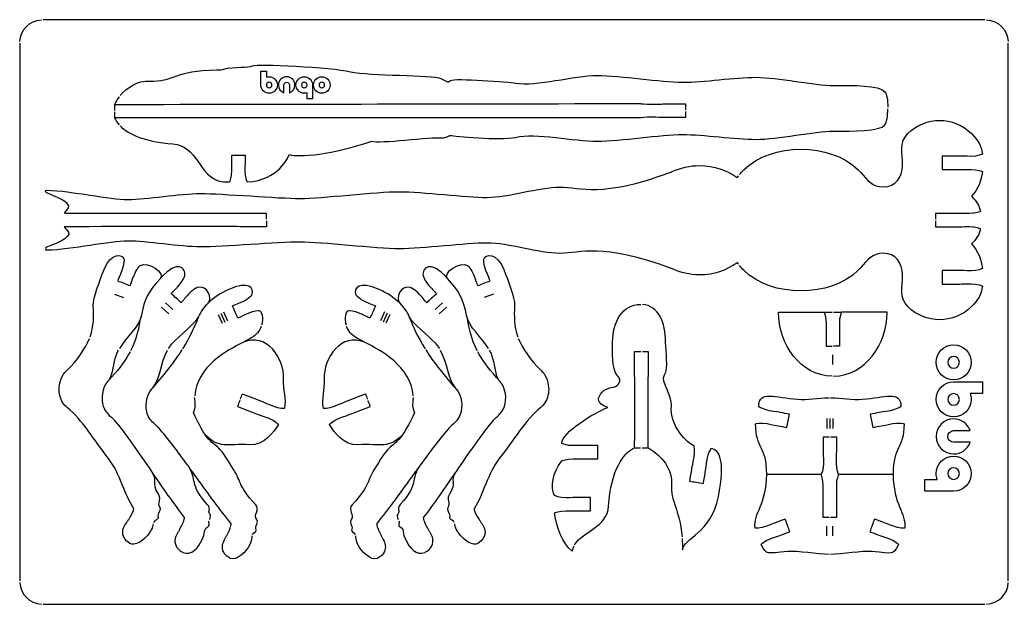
# Model space of a CAD drawing. Extents: x 223 to 443, y 88 to 358.
# Drawn here: x 223.3 to 443.3, y 228 to 358 of the extents above; entities that cross this region are included whole.
import ezdxf

# ---------------------------------------------------------------- set-up
doc = ezdxf.new("R2010")
doc.units = 0
doc.header["$MEASUREMENT"] = 0
doc.layers.add('DEFAULT', color=7, linetype='CONTINUOUS')

msp = doc.modelspace()

# ---------------------------------------------------------------- linework, layer by layer
at = {"layer": 'DEFAULT', "color": 1}
for points in [[(438.15, 358.03), (228.5, 358.03)], [(223.33, 352.85), (223.33, 233.2)], [(443.33, 233.2), (443.33, 352.85)], [(244.41, 339.2), (244.41, 337.87)], [(244.41, 337.52), (244.41, 336.2)], [(402.33, 292.96), (404.11, 292.96)], [(404.46, 292.96), (406.24, 292.96)], [(360.15, 262.84), (361.48, 262.84)], [(361.83, 262.84), (363.16, 262.78)], [(228.5, 228.03), (438.15, 228.03)]]:
    msp.add_lwpolyline(points, dxfattribs=at)
at = {"layer": 'DEFAULT', "color": 7}
for points in [[(244.39, 297.02), (246.43, 296.22)], [(328.74, 297.02), (326.71, 296.22)], [(255.75, 295.08), (257.37, 293.62)], [(317.39, 295.09), (315.77, 293.62)], [(254.86, 294.1), (256.48, 292.64)], [(268.05, 292.77), (268.95, 290.78)], [(268.65, 293.04), (269.55, 291.05)], [(304.48, 293.04), (303.58, 291.05)], [(305.09, 292.77), (304.19, 290.78)], [(318.28, 294.1), (316.66, 292.64)], [(267.45, 292.5), (268.35, 290.51)], [(305.69, 292.5), (304.79, 290.51)], [(404.28, 281.35), (404.28, 283.53)], [(402.96, 269.32), (402.96, 267.14)], [(403.62, 269.32), (403.62, 267.14)], [(404.29, 269.32), (404.29, 267.14)], [(402.96, 243.21), (402.96, 245.4)], [(404.29, 243.21), (404.29, 245.4)]]:
    msp.add_lwpolyline(points, dxfattribs=at)
at = {"layer": 'DEFAULT', "color": 1}
for points in [[(223.33, 353.2), (223.42, 355.83), (225.53, 357.93), (228.15, 358.02)], [(438.5, 358.02), (441.13, 357.93), (443.23, 355.83), (443.33, 353.2)], [(248.06, 284.49), (249.51, 287.26), (249.87, 289.54), (250.32, 292.02)], [(259.62, 284.87), (261.22, 287.45), (262.19, 289.62), (263.13, 291.88)], [(310.01, 291.88), (310.95, 289.62), (311.91, 287.45), (313.52, 284.87)], [(322.82, 292.02), (323.27, 289.54), (323.63, 287.26), (325.08, 284.49)], [(223.33, 232.85), (223.42, 230.23), (225.53, 228.12), (228.15, 228.03)], [(438.5, 228.03), (441.13, 228.12), (443.24, 230.23), (443.33, 232.85)]]:
    msp.add_open_spline(points, degree=3, dxfattribs=at)
for points, knots in [([(245.68, 341.18), (247.14, 342.91), (249.5, 344.56), (252.31, 344.41), (257.31, 344.15), (257.93, 346.78), (267.1, 346.91), (267.58, 346.85), (268.03, 346.87), (268.47, 346.99), (271.47, 347.78), (274.12, 347.26), (275.09, 347.78), (276.06, 348.31), (292.71, 347.46), (296.91, 346.48), (301.1, 345.49), (315.21, 345.84), (317.07, 344.96), (318.92, 344.08), (318.44, 343.98), (319.18, 344.52), (320.04, 345.14), (332.42, 344.14), (333.64, 343.94), (338.28, 343.15), (346.7, 345.64), (351.87, 345.64), (357.04, 345.64), (366.1, 344.14), (370.8, 344.14), (375.51, 344.14), (382.5, 345.23), (387.2, 345.23), (391.9, 345.23), (400.25, 343.42), (404.49, 343.42), (408.73, 343.42), (414.61, 343.54), (415.89, 342.03), (416.3, 341.54), (416.52, 340.08), (416.53, 338.58)], [0, 0, 0, 0, 1, 1, 1, 2, 2, 2, 3, 3, 3, 4, 4, 4, 5, 5, 5, 6, 6, 6, 7, 7, 7, 8, 8, 8, 9, 9, 9, 10, 10, 10, 11, 11, 11, 12, 12, 12, 13, 13, 13, 14, 14, 14, 14]), ([(245.46, 340.91), (245.05, 340.39), (244.64, 339.67), (244.41, 339.2), (283.43, 339.26), (322.45, 339.33), (361.46, 339.4), (361.46, 339.34), (362.58, 339.25), (363.96, 339.25), (365.35, 339.25), (366.12, 339.3), (366.47, 339.3), (368.13, 339.3), (369.8, 339.3), (371.47, 339.3), (371.47, 338.86), (371.47, 338.42), (371.47, 337.98)], [0, 0, 0, 0, 1, 1, 1, 332.799491, 332.799491, 332.799491, 333.799491, 333.799491, 333.799491, 334.799491, 334.799491, 334.799491, 348.969491, 348.969491, 348.969491, 352.710491, 352.710491, 352.710491, 352.710491]), ([(371.47, 337.62), (371.47, 337.18), (371.47, 336.74), (371.47, 336.3), (369.8, 336.3), (368.13, 336.3), (366.47, 336.3), (366.12, 336.3), (365.35, 336.35), (363.96, 336.35), (362.58, 336.35), (361.46, 336.25), (361.46, 336.2), (322.45, 336.2), (283.43, 336.2), (244.41, 336.2), (244.63, 335.69), (244.97, 335.17), (245.45, 334.66)], [0, 0, 0, 0, 3.76, 3.76, 3.76, 17.93, 17.93, 17.93, 18.93, 18.93, 18.93, 19.93, 19.93, 19.93, 351.729, 351.729, 351.729, 352.729, 352.729, 352.729, 352.729]), ([(245.69, 334.41), (247.58, 332.54), (251.29, 330.85), (257.43, 330.41), (262.86, 330.03), (263.28, 323.24), (267.77, 322.15), (268.12, 321.98), (268.96, 321.93), (270.03, 321.97), (270.09, 321.97), (270.54, 323.09), (270.54, 324.47), (270.54, 325.85), (270.49, 326.63), (270.49, 326.97), (270.49, 327.29), (270.49, 327.62), (270.49, 327.94), (271.49, 327.94), (272.49, 327.94), (273.48, 327.94), (273.48, 327.62), (273.48, 327.29), (273.48, 326.97), (273.48, 326.63), (273.44, 325.85), (273.44, 324.47), (273.44, 323.09), (273.89, 321.97), (273.94, 321.97), (281.12, 322.32), (282.94, 327.53), (283.38, 328.06), (285.23, 327.35), (293.18, 328.06), (301.69, 331.06), (303.22, 330.35), (314.69, 332.11), (317.6, 331.76), (319.1, 332.03), (318.92, 332.44), (319.29, 332.29), (319.67, 332.14), (330.43, 331.14), (333.64, 331.88), (338.23, 332.93), (346.7, 331.02), (351.87, 331.02), (357.04, 331.02), (366.1, 332.51), (370.8, 332.51), (375.51, 332.51), (382.5, 331.43), (387.2, 331.43), (391.9, 331.43), (400.25, 333.24), (404.49, 333.24), (408.73, 333.24), (414.78, 333.25), (415.89, 334.63), (416.3, 335.14), (416.52, 336.68), (416.53, 338.23)], [0, 0, 0, 0, 1, 1, 1, 2, 2, 2, 3, 3, 3, 4, 4, 4, 5, 5, 5, 7.75, 7.75, 7.75, 16.25, 16.25, 16.25, 19, 19, 19, 20, 20, 20, 21, 21, 21, 22, 22, 22, 23, 23, 23, 24, 24, 24, 25, 25, 25, 26, 26, 26, 27, 27, 27, 28, 28, 28, 29, 29, 29, 30, 30, 30, 31, 31, 31, 32, 32, 32, 32]), ([(383.51, 323.58), (383.81, 323.94), (384.13, 324.29), (384.46, 324.63), (390.62, 330.79), (403.78, 330.79), (409.94, 324.63), (410.14, 324.43), (410.33, 324.23), (410.5, 324.04), (412.03, 322.39), (413.07, 320.85), (415.54, 320.85), (418.24, 320.85), (419.76, 322.99), (419.83, 325.66), (419.78, 328.28), (418.99, 330.72), (421, 332.72), (424.9, 336.63), (431.23, 336.63), (435.13, 332.72), (436.69, 331.16), (437.28, 330.17), (437.59, 328.15), (437.59, 328.1), (436.47, 327.65), (435.09, 327.65), (433.71, 327.65), (432.93, 327.7), (432.59, 327.7), (431.25, 327.7), (429.92, 327.7), (428.59, 327.7), (428.59, 326.7), (428.59, 325.7), (428.59, 324.7), (429.92, 324.7), (431.25, 324.7), (432.59, 324.7), (432.93, 324.7), (433.71, 324.75), (435.09, 324.75), (436.47, 324.75), (437.59, 324.31), (437.59, 324.25), (437.28, 322.23), (436.69, 320.34), (435.13, 318.78), (436.2, 317.71), (436.88, 316.8), (437.17, 315.43), (437.17, 315.38), (436.05, 314.92), (434.67, 314.92), (433.29, 314.92), (432.51, 314.97), (432.17, 314.97), (430.5, 314.97), (428.84, 314.97), (427.17, 314.97), (427.17, 314.53), (427.17, 314.09), (427.17, 313.65)], [0, 0, 0, 0, 1, 1, 1, 2, 2, 2, 3, 3, 3, 4, 4, 4, 5, 5, 5, 6, 6, 6, 7, 7, 7, 8, 8, 8, 9, 9, 9, 10, 10, 10, 21.33, 21.33, 21.33, 29.83, 29.83, 29.83, 41.16, 41.16, 41.16, 42.16, 42.16, 42.16, 43.16, 43.16, 43.16, 44.16, 44.16, 44.16, 45.16, 45.16, 45.16, 46.16, 46.16, 46.16, 47.16, 47.16, 47.16, 61.33, 61.33, 61.33, 65.08, 65.08, 65.08, 65.08]), ([(278.25, 313.65), (278.25, 314.09), (278.25, 314.53), (278.25, 314.97), (276.58, 314.97), (274.91, 314.97), (273.25, 314.97), (272.91, 314.97), (272.13, 314.92), (270.75, 314.92), (269.36, 314.92), (233.18, 314.92), (233.18, 314.98), (233.38, 315.22), (234.14, 316.03), (234.2, 316.18), (234.76, 317.48), (230.94, 318.85), (229.32, 319.52), (228.89, 319.69), (229.08, 320.15), (229.32, 320.14), (235.03, 319.94), (243.29, 318.06), (247.37, 318.06), (251.6, 318.06), (258.89, 319.38), (263.6, 319.38), (268.3, 319.38), (281, 318.29), (285.7, 318.29), (290.41, 318.29), (302.64, 319.79), (307.81, 319.79), (312.99, 319.79), (322.63, 318.51), (327.33, 318.51), (332.04, 318.51), (338.85, 320.82), (343.56, 320.82), (348.26, 320.82), (352.49, 318.3), (368.47, 324.24), (368.48, 324.24), (368.5, 324.25), (368.51, 324.26), (370.35, 325.11), (372.43, 325.6), (374.64, 325.6), (377.8, 325.6), (380.71, 324.6), (383.01, 322.95), (383.1, 323.07), (383.19, 323.19), (383.29, 323.31)], [0, 0, 0, 0, 3.75, 3.75, 3.75, 17.92, 17.92, 17.92, 18.92, 18.92, 18.92, 19.92, 19.92, 19.92, 20.92, 20.92, 20.92, 21.92, 21.92, 21.92, 22.92, 22.92, 22.92, 23.92, 23.92, 23.92, 24.92, 24.92, 24.92, 25.92, 25.92, 25.92, 26.92, 26.92, 26.92, 27.92, 27.92, 27.92, 28.92, 28.92, 28.92, 29.92, 29.92, 29.92, 30.92, 30.92, 30.92, 31.92, 31.92, 31.92, 32.92, 32.92, 32.92, 33.92, 33.92, 33.92, 33.92]), ([(278.25, 313.3), (278.25, 312.86), (278.25, 312.42), (278.25, 311.98), (276.58, 311.98), (274.91, 311.98), (273.25, 311.98), (272.91, 311.98), (272.13, 312.02), (270.75, 312.02), (269.36, 312.02), (233.18, 312.03), (233.18, 311.98), (233.59, 311.48), (234.07, 311.08), (234.2, 310.78), (234.76, 309.48), (230.94, 308.11), (229.32, 307.44), (228.89, 307.27), (229.08, 306.81), (229.32, 306.82), (235.03, 307.01), (243.29, 308.89), (247.37, 308.89), (251.6, 308.89), (258.89, 307.58), (263.6, 307.58), (268.3, 307.58), (281, 308.66), (285.7, 308.66), (290.41, 308.66), (302.64, 307.17), (307.81, 307.17), (312.99, 307.17), (322.63, 308.45), (327.33, 308.45), (332.04, 308.45), (338.85, 306.14), (343.56, 306.14), (348.26, 306.14), (352.49, 308.66), (368.47, 302.71), (368.48, 302.71), (368.5, 302.7), (368.51, 302.7), (370.35, 301.84), (372.43, 301.36), (374.64, 301.36), (377.8, 301.36), (380.71, 302.35), (383.01, 304.01), (383.1, 303.89), (383.19, 303.77), (383.29, 303.65)], [0, 0, 0, 0, 3.75, 3.75, 3.75, 17.92, 17.92, 17.92, 18.92, 18.92, 18.92, 19.92, 19.92, 19.92, 20.92, 20.92, 20.92, 21.92, 21.92, 21.92, 22.92, 22.92, 22.92, 23.92, 23.92, 23.92, 24.92, 24.92, 24.92, 25.92, 25.92, 25.92, 26.92, 26.92, 26.92, 27.92, 27.92, 27.92, 28.92, 28.92, 28.92, 29.92, 29.92, 29.92, 30.92, 30.92, 30.92, 31.92, 31.92, 31.92, 32.92, 32.92, 32.92, 33.92, 33.92, 33.92, 33.92]), ([(427.17, 313.3), (427.17, 312.86), (427.17, 312.42), (427.17, 311.98), (428.84, 311.98), (430.5, 311.98), (432.17, 311.98), (432.51, 311.98), (433.29, 312.02), (434.67, 312.02), (436.05, 312.02), (437.17, 311.58), (437.17, 311.52), (436.88, 310.15), (436.2, 309.24), (435.13, 308.18), (436.69, 306.62), (437.28, 304.73), (437.59, 302.7), (437.59, 302.65), (436.47, 302.2), (435.09, 302.2), (433.71, 302.2), (432.93, 302.25), (432.59, 302.25), (431.25, 302.25), (429.92, 302.25), (428.59, 302.25), (428.59, 301.25), (428.59, 300.25), (428.59, 299.25), (429.92, 299.25), (431.25, 299.25), (432.59, 299.25), (432.93, 299.25), (433.71, 299.3), (435.09, 299.3), (436.47, 299.3), (437.59, 298.86), (437.59, 298.8), (437.28, 296.78), (436.69, 295.79), (435.13, 294.23), (431.23, 290.33), (424.9, 290.33), (421, 294.23), (418.99, 296.23), (419.78, 298.68), (419.83, 301.3), (419.76, 303.97), (418.24, 306.1), (415.54, 306.1), (413.07, 306.1), (412.03, 304.57), (410.5, 302.92), (410.33, 302.72), (410.14, 302.52), (409.94, 302.33), (403.78, 296.17), (390.62, 296.17), (384.46, 302.33), (384.13, 302.66), (383.81, 303.01), (383.51, 303.37)], [0, 0, 0, 0, 3.75, 3.75, 3.75, 17.92, 17.92, 17.92, 18.92, 18.92, 18.92, 19.92, 19.92, 19.92, 20.92, 20.92, 20.92, 21.92, 21.92, 21.92, 22.92, 22.92, 22.92, 23.92, 23.92, 23.92, 35.25, 35.25, 35.25, 43.76, 43.76, 43.76, 55.09, 55.09, 55.09, 56.09, 56.09, 56.09, 57.09, 57.09, 57.09, 58.09, 58.09, 58.09, 59.09, 59.09, 59.09, 60.09, 60.09, 60.09, 61.09, 61.09, 61.09, 62.09, 62.09, 62.09, 63.09, 63.09, 63.09, 64.09, 64.09, 64.09, 65.09, 65.09, 65.09, 65.09]), ([(238.97, 287.5), (239.87, 289.9), (239.78, 292.11), (239.69, 294.45), (239.62, 296.18), (241.13, 300), (242.08, 302.45), (243.61, 306.38), (246.23, 305.97), (246.51, 304.8), (246.56, 304.78), (246.57, 303.58), (246.07, 302.29), (245.56, 301), (245.24, 300.3), (245.11, 299.98), (246.04, 299.62), (246.98, 299.25), (247.91, 298.89), (248.03, 299.21), (248.27, 299.95), (248.77, 301.24), (249.28, 302.52), (250.1, 303.41), (250.15, 303.38), (251.9, 304.43), (255.65, 301.72), (254.68, 300.54), (254.66, 300.52), (254.64, 300.5), (254.62, 300.48), (252.01, 297.59), (251.08, 296.19), (250.32, 292.02), (249.86, 289.65), (247.12, 287.6), (245.5, 284.88)], [0, 0, 0, 0, 1, 1, 1, 2, 2, 2, 3, 3, 3, 4, 4, 4, 5, 5, 5, 13.510758, 13.510758, 13.510758, 14.510758, 14.510758, 14.510758, 15.510758, 15.510758, 15.510758, 16.510758, 16.510758, 16.510758, 17.510758, 17.510758, 17.510758, 18.510758, 18.510758, 18.510758, 19.510758, 19.510758, 19.510758, 19.510758]), ([(327.64, 284.88), (326.02, 287.6), (323.28, 289.65), (322.82, 292.02), (322.06, 296.2), (321.13, 297.59), (318.51, 300.48), (318.49, 300.5), (318.48, 300.52), (318.46, 300.54), (317.49, 301.72), (321.23, 304.43), (322.99, 303.38), (323.04, 303.41), (323.86, 302.52), (324.37, 301.24), (324.87, 299.95), (325.1, 299.21), (325.23, 298.89), (326.16, 299.25), (327.09, 299.62), (328.03, 299.98), (327.9, 300.3), (327.57, 301), (327.07, 302.29), (326.57, 303.58), (326.58, 304.79), (326.63, 304.8), (326.91, 305.97), (329.52, 306.38), (331.06, 302.45), (332.01, 300), (333.52, 296.18), (333.45, 294.45), (333.36, 292.11), (333.27, 289.9), (334.17, 287.5)], [0, 0, 0, 0, 1, 1, 1, 2, 2, 2, 3, 3, 3, 4, 4, 4, 5, 5, 5, 6, 6, 6, 14.510758, 14.510758, 14.510758, 15.510758, 15.510758, 15.510758, 16.510758, 16.510758, 16.510758, 17.510758, 17.510758, 17.510758, 18.510758, 18.510758, 18.510758, 19.510758, 19.510758, 19.510758, 19.510758]), ([(256.42, 284.88), (256.68, 285.31), (257, 285.74), (257.38, 286.15), (258.8, 287.73), (262.53, 290.62), (263.13, 291.88), (263.61, 293.02), (264.33, 294.05), (265.24, 294.96), (266.29, 296.13), (265.04, 299.03), (262.94, 298.51), (262.9, 298.54), (261.82, 298.01), (260.89, 296.99), (259.96, 295.96), (259.48, 295.35), (259.25, 295.1), (258.51, 295.77), (257.77, 296.44), (257.03, 297.11), (257.26, 297.36), (257.81, 297.91), (258.74, 298.93), (259.66, 299.96), (260.08, 301.09), (260.05, 301.12), (260.26, 302.77), (258.6, 304.85), (254.68, 300.54), (254.66, 300.52), (254.64, 300.5), (254.62, 300.48)], [0, 0, 0, 0, 1, 1, 1, 2, 2, 2, 3, 3, 3, 4, 4, 4, 5, 5, 5, 6, 6, 6, 14.503299, 14.503299, 14.503299, 15.503299, 15.503299, 15.503299, 16.503299, 16.503299, 16.503299, 17.503299, 17.503299, 17.503299, 18.503299, 18.503299, 18.503299, 18.503299]), ([(318.51, 300.48), (318.49, 300.5), (318.48, 300.52), (318.46, 300.54), (314.54, 304.85), (312.88, 302.77), (313.09, 301.12), (313.05, 301.09), (313.47, 299.96), (314.4, 298.93), (315.32, 297.91), (315.88, 297.36), (316.11, 297.11), (315.37, 296.44), (314.63, 295.77), (313.89, 295.1), (313.66, 295.36), (313.17, 295.96), (312.25, 296.99), (311.32, 298.01), (310.24, 298.54), (310.2, 298.51), (308.1, 299.03), (306.85, 296.13), (307.9, 294.96), (308.81, 294.05), (309.53, 293.02), (310.01, 291.88), (310.61, 290.62), (314.34, 287.73), (315.76, 286.15), (316.14, 285.74), (316.45, 285.31), (316.72, 284.88)], [0, 0, 0, 0, 1, 1, 1, 2, 2, 2, 3, 3, 3, 4, 4, 4, 12.50397, 12.50397, 12.50397, 13.50397, 13.50397, 13.50397, 14.50397, 14.50397, 14.50397, 15.50397, 15.50397, 15.50397, 16.50397, 16.50397, 16.50397, 17.50397, 17.50397, 17.50397, 18.50397, 18.50397, 18.50397, 18.50397]), ([(277.2, 290.14), (277.68, 291.68), (277.3, 293.15), (276.62, 293.3), (276.59, 293.35), (275.39, 293.29), (274.13, 292.73), (272.87, 292.16), (272.18, 291.79), (271.87, 291.65), (271.46, 292.56), (271.05, 293.47), (270.64, 294.38), (270.95, 294.53), (271.68, 294.8), (272.94, 295.37), (274.2, 295.94), (275.03, 296.81), (275.01, 296.86), (275.58, 298.32), (274.28, 300.05), (269.86, 298.05), (268.04, 297.24), (266.47, 296.2), (265.24, 294.96)], [0, 0, 0, 0, 1, 1, 1, 2, 2, 2, 3, 3, 3, 11.507796, 11.507796, 11.507796, 12.507796, 12.507796, 12.507796, 13.507796, 13.507796, 13.507796, 14.507796, 14.507796, 14.507796, 15.507796, 15.507796, 15.507796, 15.507796]), ([(307.9, 294.96), (306.67, 296.2), (305.09, 297.24), (303.28, 298.05), (298.86, 300.05), (297.56, 298.32), (298.13, 296.86), (298.11, 296.81), (298.94, 295.94), (300.2, 295.37), (301.46, 294.8), (302.19, 294.53), (302.5, 294.39), (302.09, 293.47), (301.68, 292.56), (301.26, 291.65), (300.96, 291.79), (300.27, 292.16), (299.01, 292.73), (297.75, 293.3), (296.54, 293.35), (296.52, 293.3), (295.84, 293.15), (295.46, 291.68), (295.94, 290.14)], [0, 0, 0, 0, 1, 1, 1, 2, 2, 2, 3, 3, 3, 4, 4, 4, 12.507384, 12.507384, 12.507384, 13.507384, 13.507384, 13.507384, 14.507384, 14.507384, 14.507384, 15.507384, 15.507384, 15.507384, 15.507384]), ([(346.65, 240.93), (346.48, 240.6), (346.35, 240.25), (346.25, 239.86), (344.08, 241.6), (342.79, 244.95), (342.34, 248.32), (342.34, 248.37), (343.46, 248.82), (344.85, 248.82), (346.23, 248.82), (347.01, 248.77), (347.35, 248.77), (348.35, 248.77), (349.35, 248.77), (350.35, 248.77), (350.35, 249.77), (350.35, 250.77), (350.35, 251.77), (349.35, 251.77), (348.35, 251.77), (347.35, 251.77), (347.01, 251.77), (346.23, 251.72), (344.85, 251.72), (343.46, 251.72), (342.34, 252.17), (342.34, 252.22), (341.37, 254.08), (341.93, 257.34), (343.96, 259.89), (343.96, 259.95), (345.08, 260.4), (346.46, 260.4), (347.84, 260.39), (348.62, 260.35), (348.96, 260.35), (349.96, 260.35), (350.96, 260.35), (351.95, 260.35), (351.95, 261.35), (351.95, 262.35), (351.95, 263.35), (350.96, 263.35), (349.96, 263.35), (348.96, 263.35), (348.62, 263.35), (347.84, 263.3), (346.46, 263.3), (345.08, 263.3), (343.96, 263.74), (343.96, 263.8), (343.96, 266.22), (351.13, 270.61), (354.19, 271.79), (351.46, 272.76), (351.9, 273.99), (352.96, 275.23), (354.01, 276.46), (355.96, 276.02), (356.57, 276.99), (357.19, 277.96), (356.83, 278.32), (356.25, 279.02), (355.09, 280.41), (355.27, 284.17), (355.27, 286.27), (355.27, 290.94), (357.53, 294.73), (361.43, 294.73), (361.47, 294.73), (361.51, 294.73), (361.56, 294.73)], [0, 0, 0, 0, 1, 1, 1, 2, 2, 2, 3, 3, 3, 4, 4, 4, 12.5, 12.5, 12.5, 21, 21, 21, 29.5, 29.5, 29.5, 30.5, 30.5, 30.5, 31.5, 31.5, 31.5, 32.5, 32.5, 32.5, 33.5, 33.5, 33.5, 34.5, 34.5, 34.5, 42.99, 42.99, 42.99, 51.49, 51.49, 51.49, 59.98, 59.98, 59.98, 60.98, 60.98, 60.98, 61.98, 61.98, 61.98, 62.98, 62.98, 62.98, 63.98, 63.98, 63.98, 64.98, 64.98, 64.98, 65.98, 65.98, 65.98, 66.98, 66.98, 66.98, 67.98, 67.98, 67.98, 68.98, 68.98, 68.98, 68.98]), ([(370.75, 242.64), (370.81, 241.89), (370.85, 241.07), (370.86, 240.16), (371.17, 242.91), (377.11, 243.59), (378.81, 252.02), (380.4, 259.88), (379.12, 262.38), (377.17, 262.65), (377.11, 262.65), (376.49, 261.63), (376.26, 260.27), (376.04, 258.91), (375.96, 258.14), (375.9, 257.8), (375.73, 256.81), (375.57, 255.83), (375.4, 254.84), (374.41, 255.01), (373.43, 255.17), (372.44, 255.34), (372.61, 256.32), (372.78, 257.31), (372.94, 258.3), (373, 258.63), (373.17, 259.39), (373.4, 260.75), (373.63, 262.12), (373.38, 263.29), (373.33, 263.3), (372.05, 263.71), (367.85, 267.7), (368.37, 272.14), (368.64, 274.51), (365.85, 277.54), (366.8, 279.02), (367.78, 280.54), (367.07, 284.17), (367.07, 286.27), (367.07, 290.74), (365.47, 294.41), (361.91, 294.71)], [0, 0, 0, 0, 1, 1, 1, 2, 2, 2, 3, 3, 3, 4, 4, 4, 5, 5, 5, 13.497794, 13.497794, 13.497794, 21.994602, 21.994602, 21.994602, 30.493381, 30.493381, 30.493381, 31.493381, 31.493381, 31.493381, 32.493381, 32.493381, 32.493381, 33.493381, 33.493381, 33.493381, 34.493381, 34.493381, 34.493381, 35.493381, 35.493381, 35.493381, 36.493381, 36.493381, 36.493381, 36.493381]), ([(404.11, 278.76), (397.03, 278.87), (392.2, 285.84), (392.2, 292.96), (395.58, 292.96), (398.95, 292.96), (402.33, 292.96), (402.39, 292.96), (402.83, 291.84), (402.83, 290.46), (402.83, 289.08), (402.78, 288.3), (402.78, 287.96), (402.78, 287.12), (402.78, 286.29), (402.78, 285.46), (403.23, 285.46), (403.67, 285.46), (404.11, 285.46)], [0, 0, 0, 0, 1, 1, 1, 29.731, 29.731, 29.731, 30.731, 30.731, 30.731, 31.731, 31.731, 31.731, 38.811, 38.811, 38.811, 42.571, 42.571, 42.571, 42.571]), ([(404.46, 278.76), (411.55, 278.88), (416.37, 285.84), (416.37, 292.96), (412.99, 292.96), (409.62, 292.96), (406.24, 292.96), (406.18, 292.96), (405.74, 291.84), (405.74, 290.46), (405.74, 289.08), (405.78, 288.3), (405.78, 287.96), (405.78, 287.12), (405.78, 286.29), (405.78, 285.46), (405.34, 285.46), (404.9, 285.46), (404.46, 285.46)], [0, 0, 0, 0, 1, 1, 1, 29.73, 29.73, 29.73, 30.73, 30.73, 30.73, 31.73, 31.73, 31.73, 38.81, 38.81, 38.81, 42.56, 42.56, 42.56, 42.56]), ([(277.08, 289.81), (276.72, 288.86), (276.02, 287.92), (274.86, 287.28), (274.41, 286.99), (273.82, 286.69), (273.09, 286.32), (269.47, 284.45), (262.79, 281.01), (262.27, 274.38)], [0, 0, 0, 0, 1, 1, 1, 2, 2, 2, 3, 3, 3, 3]), ([(272.42, 273.65), (272.57, 274.05), (272.73, 274.44), (272.88, 274.84), (274.41, 274.24), (275.95, 273.64), (277.48, 273.04), (277.8, 272.92), (278.5, 272.59), (279.79, 272.09), (281.08, 271.58), (282.29, 271.6), (282.3, 271.64), (282.74, 273.64), (281.96, 275.85), (282.06, 278.05), (282.25, 282.9), (278.15, 288.53), (273.09, 286.32)], [0, 0, 0, 0, 3.606705, 3.606705, 3.606705, 17.603977, 17.603977, 17.603977, 18.603977, 18.603977, 18.603977, 19.603977, 19.603977, 19.603977, 20.603977, 20.603977, 20.603977, 21.603977, 21.603977, 21.603977, 21.603977]), ([(300.05, 286.32), (294.99, 288.53), (290.89, 282.9), (291.08, 278.05), (291.17, 275.85), (290.39, 273.64), (290.84, 271.65), (290.85, 271.6), (292.06, 271.58), (293.35, 272.09), (294.63, 272.59), (295.34, 272.92), (295.66, 273.04), (297.19, 273.64), (298.72, 274.24), (300.26, 274.84), (300.41, 274.44), (300.57, 274.05), (300.72, 273.65)], [0, 0, 0, 0, 1, 1, 1, 2, 2, 2, 3, 3, 3, 4, 4, 4, 17.999135, 17.999135, 17.999135, 21.603819, 21.603819, 21.603819, 21.603819]), ([(310.87, 274.38), (310.35, 281.01), (303.67, 284.45), (300.05, 286.32), (299.32, 286.69), (298.73, 286.99), (298.28, 287.28), (297.12, 287.92), (296.42, 288.86), (296.06, 289.81)], [0, 0, 0, 0, 1, 1, 1, 2, 2, 2, 3, 3, 3, 3]), ([(253, 245.91), (253, 245.9), (253, 245.89), (253, 245.88), (252.8, 244.97), (252.81, 244.93), (252.3, 244.09), (252.26, 244.02), (252.22, 243.96), (252.17, 243.9), (250.85, 241.97), (248.83, 240.94), (247.83, 241.54), (245.77, 242.8), (246.25, 244.53), (246.44, 245.03), (246.61, 245.47), (246.85, 245.82), (247.08, 246.16), (247.19, 246.32), (247.31, 246.48), (247.43, 246.68), (247.44, 246.7), (247.49, 246.77), (247.55, 246.87), (247.72, 247.11), (248.22, 247.83), (248.51, 248.58), (248.67, 248.96), (248.69, 249.18), (248.7, 249.28), (246.51, 252.56), (245.71, 257.12), (243.08, 260.43), (239.96, 264.37), (237.23, 269.07), (233.87, 271.82), (233.24, 272.33), (232.54, 273.19), (232.24, 274.42), (231.97, 275.56), (232.08, 276.99), (232.54, 278.17), (232.82, 278.9), (233.22, 279.5), (233.72, 279.96), (236.09, 282.13), (237.97, 285.01), (238.84, 287.17)], [0, 0, 0, 0, 1, 1, 1, 2, 2, 2, 3, 3, 3, 4, 4, 4, 5, 5, 5, 6, 6, 6, 7, 7, 7, 8, 8, 8, 9, 9, 9, 10, 10, 10, 11, 11, 11, 12, 12, 12, 13, 13, 13, 14, 14, 14, 15, 15, 15, 16, 16, 16, 16]), ([(334.29, 287.17), (335.17, 285.01), (337.05, 282.13), (339.42, 279.96), (339.91, 279.5), (340.32, 278.9), (340.6, 278.18), (341.06, 276.99), (341.17, 275.56), (340.89, 274.42), (340.59, 273.19), (339.9, 272.33), (339.27, 271.82), (335.91, 269.07), (333.18, 264.37), (330.05, 260.43), (327.43, 257.12), (326.63, 252.56), (324.44, 249.28), (324.45, 249.18), (324.47, 248.96), (324.62, 248.58), (324.91, 247.83), (325.41, 247.11), (325.58, 246.87), (325.65, 246.77), (325.7, 246.7), (325.71, 246.68), (325.83, 246.49), (325.94, 246.32), (326.05, 246.16), (326.29, 245.82), (326.53, 245.47), (326.7, 245.04), (326.89, 244.53), (327.37, 242.8), (325.31, 241.54), (324.31, 240.94), (322.29, 241.97), (320.96, 243.9), (320.92, 243.96), (320.87, 244.02), (320.84, 244.09), (320.32, 244.93), (320.33, 244.97), (320.14, 245.88), (320.14, 245.89), (320.14, 245.9), (320.13, 245.91)], [0, 0, 0, 0, 1, 1, 1, 2, 2, 2, 3, 3, 3, 4, 4, 4, 5, 5, 5, 6, 6, 6, 7, 7, 7, 8, 8, 8, 9, 9, 9, 10, 10, 10, 11, 11, 11, 12, 12, 12, 13, 13, 13, 14, 14, 14, 15, 15, 15, 16, 16, 16, 16]), ([(247.9, 284.18), (246.98, 282.5), (245.66, 280.64), (243.68, 278.44), (243.46, 278.2), (243.47, 278.2), (243.23, 277.95), (243.13, 277.85), (243.04, 277.74), (242.94, 277.64), (241.6, 276.15), (241.41, 273.66), (241.92, 272.06), (242.32, 270.85), (243.13, 270.13), (243.73, 269.6), (243.94, 269.4), (244.15, 269.22), (244.28, 269.07), (246.95, 265.86), (249.84, 261.65), (252.63, 257.57), (252.67, 257.52), (252.7, 257.47), (252.73, 257.42), (255.09, 253.97), (257.53, 250.42), (259.92, 247.35), (259.93, 247.16), (259.88, 246.41), (258.96, 244.85), (258.91, 244.75), (258.87, 244.69), (258.85, 244.65), (258.75, 244.45), (258.64, 244.28), (258.55, 244.11), (258.16, 243.45), (257.63, 242.54), (257.96, 241.39), (258.3, 240.25), (259.3, 239.74), (259.63, 239.57), (261.44, 238.64), (263.19, 240.6), (263.9, 242.44), (264.35, 243.31), (264.34, 243.36), (264.47, 244.28), (264.62, 245.49), (265.86, 245.02), (265.37, 246.22), (265.34, 246.28), (265.39, 246.41), (265.46, 246.58)], [0, 0, 0, 0, 1, 1, 1, 2, 2, 2, 3.210356, 3.210356, 3.210356, 4.210356, 4.210356, 4.210356, 5.210356, 5.210356, 5.210356, 6.210356, 6.210356, 6.210356, 7.210356, 7.210356, 7.210356, 8.210356, 8.210356, 8.210356, 9.210356, 9.210356, 9.210356, 10.210356, 10.210356, 10.210356, 11.210356, 11.210356, 11.210356, 12.210356, 12.210356, 12.210356, 13.210356, 13.210356, 13.210356, 14.210356, 14.210356, 14.210356, 15.210356, 15.210356, 15.210356, 16.210356, 16.210356, 16.210356, 17.210356, 17.210356, 17.210356, 18.210356, 18.210356, 18.210356, 18.210356]), ([(243.23, 277.95), (244.14, 279.25), (244.1, 281.66), (244.82, 283.49), (244.96, 283.87), (245.13, 284.22), (245.32, 284.57)], [0, 0, 0, 0, 1, 1, 1, 2, 2, 2, 2]), ([(265.6, 246.9), (265.77, 247.31), (265.92, 247.8), (265.66, 248.08), (265, 248.83), (266.06, 249.1), (265.13, 250.17), (260.93, 254.74), (262.95, 255.73), (260.77, 258.86), (260.73, 258.91), (260.7, 258.96), (260.66, 259.01), (258.46, 262.02), (256.26, 264.96), (254.18, 267.32), (254.05, 267.48), (253.84, 267.65), (253.63, 267.84), (253.01, 268.36), (252.18, 269.07), (251.76, 270.26), (251.2, 271.87), (251.34, 274.4), (252.69, 275.91), (252.76, 276), (252.84, 276.08), (252.91, 276.16), (254.76, 278.41), (254.56, 281.65), (256.24, 284.57)], [0, 0, 0, 0, 1, 1, 1, 2, 2, 2, 3, 3, 3, 4, 4, 4, 5, 5, 5, 6, 6, 6, 7, 7, 7, 8, 8, 8, 9, 9, 9, 10, 10, 10, 10]), ([(252.69, 275.91), (252.76, 276), (252.84, 276.08), (252.91, 276.16), (255.93, 279.55), (257.95, 282.24), (259.44, 284.58)], [0, 0, 0, 0, 1, 1, 1, 2, 2, 2, 2]), ([(316.9, 284.57), (318.57, 281.65), (318.37, 278.41), (320.23, 276.16), (320.3, 276.08), (320.37, 276), (320.45, 275.91), (321.8, 274.4), (321.93, 271.87), (321.38, 270.26), (320.96, 269.07), (320.13, 268.36), (319.51, 267.84), (319.29, 267.65), (319.09, 267.48), (318.96, 267.32), (316.88, 264.96), (314.68, 262.03), (312.48, 259.01), (312.44, 258.96), (312.4, 258.91), (312.37, 258.86), (310.19, 255.73), (312.2, 254.74), (308, 250.18), (307.08, 249.1), (308.14, 248.83), (307.48, 248.08), (307.21, 247.8), (307.37, 247.31), (307.54, 246.9)], [0, 0, 0, 0, 1, 1, 1, 2, 2, 2, 3, 3, 3, 4, 4, 4, 5, 5, 5, 6, 6, 6, 7, 7, 7, 8, 8, 8, 9, 9, 9, 10, 10, 10, 10]), ([(307.68, 246.58), (307.75, 246.41), (307.8, 246.28), (307.77, 246.22), (307.27, 245.02), (308.51, 245.49), (308.67, 244.28), (308.8, 243.36), (308.78, 243.31), (309.23, 242.44), (309.95, 240.6), (311.7, 238.64), (313.51, 239.57), (313.84, 239.74), (314.83, 240.25), (315.18, 241.39), (315.51, 242.54), (314.98, 243.45), (314.59, 244.11), (314.49, 244.28), (314.39, 244.45), (314.28, 244.65), (314.27, 244.69), (314.23, 244.75), (314.17, 244.85), (313.26, 246.41), (313.21, 247.16), (313.22, 247.35), (315.6, 250.42), (318.05, 253.97), (320.41, 257.42), (320.44, 257.47), (320.47, 257.52), (320.51, 257.57), (323.3, 261.65), (326.19, 265.86), (328.86, 269.07), (328.99, 269.22), (329.19, 269.4), (329.4, 269.6), (330, 270.13), (330.82, 270.86), (331.21, 272.06), (331.73, 273.66), (331.54, 276.15), (330.2, 277.64), (330.1, 277.74), (330, 277.85), (329.91, 277.95), (329.67, 278.2), (329.68, 278.2), (329.46, 278.44), (327.47, 280.64), (326.16, 282.5), (325.24, 284.18)], [0, 0, 0, 0, 1, 1, 1, 2, 2, 2, 3, 3, 3, 4, 4, 4, 5, 5, 5, 6, 6, 6, 7, 7, 7, 8, 8, 8, 9, 9, 9, 10, 10, 10, 11, 11, 11, 12, 12, 12, 13, 13, 13, 14, 14, 14, 15, 15, 15, 16.211811, 16.211811, 16.211811, 17.211811, 17.211811, 17.211811, 18.211811, 18.211811, 18.211811, 18.211811]), ([(313.7, 284.58), (315.19, 282.24), (317.21, 279.55), (320.23, 276.16), (320.3, 276.08), (320.37, 276), (320.45, 275.91)], [0, 0, 0, 0, 1, 1, 1, 2, 2, 2, 2]), ([(327.81, 284.57), (328, 284.22), (328.18, 283.87), (328.32, 283.5), (329.03, 281.66), (329, 279.25), (329.91, 277.95)], [0, 0, 0, 0, 1, 1, 1, 2, 2, 2, 2]), ([(346.82, 241.23), (348.77, 244.43), (354.03, 245.03), (354.37, 249.85), (354.94, 257.93), (357.71, 261.78), (360.15, 262.84), (360.21, 262.84), (360.22, 275.38), (360.22, 276.76), (360.22, 278.14), (360.17, 278.91), (360.17, 279.26), (360.17, 280.93), (360.17, 282.59), (360.17, 284.26), (360.63, 284.26), (361.09, 284.26), (361.56, 284.26)], [0, 0, 0, 0, 1, 1, 1, 2, 2, 2, 3, 3, 3, 4, 4, 4, 18.16, 18.16, 18.16, 22.101, 22.101, 22.101, 22.101]), ([(361.91, 284.26), (362.33, 284.26), (362.75, 284.26), (363.17, 284.26), (363.17, 282.59), (363.17, 280.92), (363.17, 279.26), (363.17, 278.91), (363.12, 278.14), (363.12, 276.76), (363.12, 275.37), (363.1, 262.78), (363.16, 262.78), (365.28, 261.75), (368.56, 258.74), (368.37, 254.94), (368.14, 250.52), (370.17, 249.52), (370.73, 242.99)], [0, 0, 0, 0, 3.57, 3.57, 3.57, 17.74, 17.74, 17.74, 18.74, 18.74, 18.74, 19.74, 19.74, 19.74, 20.74, 20.74, 20.74, 21.74, 21.74, 21.74, 21.74]), ([(403.45, 265.21), (403.02, 265.21), (402.58, 265.21), (402.15, 265.21), (402.15, 264.11), (402.15, 263.02), (402.15, 261.92), (402.15, 261.58), (402.2, 260.8), (402.2, 259.42), (402.2, 258.03), (401.75, 256.91), (401.7, 256.91), (397.66, 256.91), (393.62, 256.91), (389.58, 256.91), (389.58, 263.35), (387.12, 262.41), (387.1, 268.17), (387.11, 268.22), (388.29, 268.46), (389.65, 268.21), (391.02, 267.96), (391.77, 267.77), (392.11, 267.71), (392.76, 267.59), (393.42, 267.47), (394.07, 267.35), (394.25, 268.34), (394.43, 269.32), (394.61, 270.3), (393.96, 270.42), (393.3, 270.54), (392.65, 270.66), (392.31, 270.73), (391.54, 270.82), (390.18, 271.06), (388.83, 271.31), (387.81, 271.95), (387.81, 272.01), (387.81, 275.72), (391.52, 273.98), (396.41, 273.61), (398.61, 273.45), (401.04, 273.92), (403.45, 273.94)], [0, 0, 0, 0, 3.67, 3.67, 3.67, 13.01, 13.01, 13.01, 14.01, 14.01, 14.01, 15.01, 15.01, 15.01, 49.35, 49.35, 49.35, 50.35, 50.35, 50.35, 51.35, 51.35, 51.35, 52.35, 52.35, 52.35, 58.010476, 58.010476, 58.010476, 66.508525, 66.508525, 66.508525, 72.171148, 72.171148, 72.171148, 73.171148, 73.171148, 73.171148, 74.171148, 74.171148, 74.171148, 75.171148, 75.171148, 75.171148, 76.171148, 76.171148, 76.171148, 76.171148]), ([(403.8, 273.94), (406.23, 273.92), (408.68, 273.45), (410.9, 273.61), (415.78, 273.97), (419.44, 275.71), (419.44, 272.01), (419.44, 271.94), (418.42, 271.31), (417.07, 271.07), (415.71, 270.81), (414.94, 270.72), (414.6, 270.66), (413.94, 270.54), (413.29, 270.42), (412.63, 270.3), (412.81, 269.32), (412.99, 268.34), (413.17, 267.35), (413.83, 267.47), (414.49, 267.59), (415.14, 267.71), (415.48, 267.77), (416.23, 267.96), (417.59, 268.21), (418.95, 268.46), (420.13, 268.22), (420.14, 268.17), (420.12, 262.42), (417.71, 263.35), (417.71, 256.91), (413.68, 256.91), (409.64, 256.91), (405.6, 256.91), (405.55, 256.91), (405.1, 258.03), (405.1, 259.42), (405.1, 260.8), (405.15, 261.58), (405.15, 261.92), (405.15, 263.02), (405.15, 264.11), (405.15, 265.21), (404.7, 265.21), (404.25, 265.21), (403.8, 265.21)], [0, 0, 0, 0, 1, 1, 1, 2, 2, 2, 3, 3, 3, 4, 4, 4, 9.662623, 9.662623, 9.662623, 18.160312, 18.160312, 18.160312, 23.830982, 23.830982, 23.830982, 24.830982, 24.830982, 24.830982, 25.830982, 25.830982, 25.830982, 26.830982, 26.830982, 26.830982, 61.160982, 61.160982, 61.160982, 62.160982, 62.160982, 62.160982, 63.160982, 63.160982, 63.160982, 72.500982, 72.500982, 72.500982, 76.340982, 76.340982, 76.340982, 76.340982]), ([(275.13, 243.54), (275.49, 244.14), (276.26, 244.02), (275.83, 245), (275.73, 245.21), (276.56, 246.38), (276.08, 246.86), (275.18, 247.86), (276.91, 249.04), (275.83, 250.16), (271.62, 254.73), (272.71, 255.44), (270.53, 258.57), (267.54, 263.92), (266.9, 262.71), (264.66, 265.6), (263.33, 267.8), (262.34, 269.65), (261.96, 270.7), (262.53, 271.69), (262.38, 272.84), (262.3, 273.47), (262.28, 273.62), (262.25, 273.86), (262.25, 273.95), (262.25, 273.98), (262.25, 274), (262.25, 274.03)], [0, 0, 0, 0, 1, 1, 1, 2, 2, 2, 3, 3, 3, 4, 4, 4, 5, 5, 5, 6, 6, 6, 7, 7, 7, 8, 8, 8, 9, 9, 9, 9]), ([(272.29, 273.33), (272.12, 272.9), (271.96, 272.47), (271.79, 272.04), (273.32, 271.44), (274.85, 270.85), (276.39, 270.25), (276.71, 270.12), (277.45, 269.88), (278.74, 269.38), (280.02, 268.88), (280.91, 268.06), (280.88, 268.01), (279.85, 266.24), (277.63, 263.34), (274.54, 263.5), (269.28, 263.78), (267.82, 262.56), (264.66, 265.6)], [0, 0, 0, 0, 3.908105, 3.908105, 3.908105, 17.895698, 17.895698, 17.895698, 18.895698, 18.895698, 18.895698, 19.895698, 19.895698, 19.895698, 20.895698, 20.895698, 20.895698, 21.895698, 21.895698, 21.895698, 21.895698]), ([(308.47, 265.6), (305.32, 262.56), (303.86, 263.78), (298.59, 263.5), (295.5, 263.34), (293.28, 266.24), (292.25, 268.01), (292.23, 268.06), (293.11, 268.88), (294.4, 269.38), (295.69, 269.88), (296.43, 270.12), (296.75, 270.25), (298.28, 270.85), (299.82, 271.45), (301.35, 272.04), (301.18, 272.47), (301.01, 272.9), (300.85, 273.33)], [0, 0, 0, 0, 1, 1, 1, 2, 2, 2, 3, 3, 3, 4, 4, 4, 17.98982, 17.98982, 17.98982, 21.897924, 21.897924, 21.897924, 21.897924]), ([(310.89, 274.03), (310.89, 274.01), (310.89, 273.98), (310.89, 273.95), (310.89, 273.86), (310.86, 273.62), (310.84, 273.47), (310.76, 272.84), (310.61, 271.7), (311.18, 270.7), (310.8, 269.65), (309.8, 267.8), (308.47, 265.6), (306.23, 262.71), (305.6, 263.92), (302.61, 258.57), (300.43, 255.44), (301.51, 254.73), (297.31, 250.16), (296.23, 249.04), (297.96, 247.86), (297.06, 246.86), (296.58, 246.38), (297.41, 245.21), (297.31, 245), (296.88, 244.02), (297.64, 244.14), (298, 243.54)], [0, 0, 0, 0, 1, 1, 1, 2, 2, 2, 3, 3, 3, 4, 4, 4, 5, 5, 5, 6, 6, 6, 7, 7, 7, 8, 8, 8, 9, 9, 9, 9]), ([(252.63, 257.57), (252.67, 257.52), (252.7, 257.47), (252.73, 257.42), (254.13, 255.28), (252.33, 255.37), (254.18, 252.4), (254.85, 251.31), (253.78, 250.51), (254.47, 249.59), (254.9, 249.05), (253.96, 247.97), (254.03, 247.75), (254.39, 246.67), (253.51, 246.97), (253.12, 246.24)], [0, 0, 0, 0, 1, 1, 1, 2, 2, 2, 3, 3, 3, 4, 4, 4, 5, 5, 5, 5]), ([(275, 243.21), (274.99, 243.15), (274.98, 243.1), (274.98, 243.03), (274.88, 242.11), (274.89, 242.07), (274.46, 241.18), (273.91, 239.76), (271.46, 237.63), (270.26, 238.21), (269.93, 238.37), (268.91, 238.85), (268.55, 239.99), (268.19, 241.13), (268.7, 242.05), (269.07, 242.72), (269.16, 242.89), (269.26, 243.07), (269.36, 243.27), (269.37, 243.3), (269.4, 243.37), (269.47, 243.48), (270.34, 245.05), (270.37, 245.8), (270.36, 245.99), (267.86, 249.05), (265.3, 252.59), (262.82, 256.02), (262.14, 256.97), (261.46, 257.92), (260.77, 258.86)], [0, 0, 0, 0, 1.0009, 1.0009, 1.0009, 2.0018, 2.0018, 2.0018, 3.0027, 3.0027, 3.0027, 4.0036, 4.0036, 4.0036, 5.0045, 5.0045, 5.0045, 6.0054, 6.0054, 6.0054, 7.0063, 7.0063, 7.0063, 8.0072, 8.0072, 8.0072, 9.0081, 9.0081, 9.0081, 10.009, 10.009, 10.009, 10.009]), ([(312.37, 258.86), (311.68, 257.92), (311, 256.97), (310.32, 256.02), (307.84, 252.59), (305.27, 249.05), (302.78, 245.99), (302.77, 245.8), (302.8, 245.05), (303.67, 243.48), (303.73, 243.37), (303.77, 243.3), (303.78, 243.27), (303.88, 243.07), (303.98, 242.89), (304.07, 242.72), (304.44, 242.05), (304.95, 241.13), (304.59, 239.99), (304.22, 238.85), (303.21, 238.37), (302.88, 238.21), (301.68, 237.63), (299.23, 239.76), (298.67, 241.18), (298.25, 242.07), (298.26, 242.11), (298.16, 243.04), (298.16, 243.1), (298.15, 243.15), (298.13, 243.21)], [0, 0, 0, 0, 1.0009, 1.0009, 1.0009, 2.0018, 2.0018, 2.0018, 3.0027, 3.0027, 3.0027, 4.0036, 4.0036, 4.0036, 5.0045, 5.0045, 5.0045, 6.0054, 6.0054, 6.0054, 7.0063, 7.0063, 7.0063, 8.0072, 8.0072, 8.0072, 9.0081, 9.0081, 9.0081, 10.009, 10.009, 10.009, 10.009]), ([(320.01, 246.24), (319.63, 246.97), (318.75, 246.67), (319.1, 247.75), (319.18, 247.97), (318.24, 249.05), (318.67, 249.59), (319.36, 250.51), (318.29, 251.31), (318.96, 252.4), (320.81, 255.37), (319.01, 255.28), (320.41, 257.42), (320.44, 257.47), (320.47, 257.52), (320.51, 257.57)], [0, 0, 0, 0, 1, 1, 1, 2, 2, 2, 3, 3, 3, 4, 4, 4, 5, 5, 5, 5]), ([(403.45, 239.09), (400.93, 239.13), (396.47, 239.94), (394.26, 239.77), (389.37, 239.4), (389.72, 238.76), (388.31, 241.32), (388.29, 241.37), (389.19, 242.17), (390.49, 242.65), (391.79, 243.12), (392.53, 243.34), (392.85, 243.46), (393.48, 243.69), (394.11, 243.92), (394.73, 244.14), (394.39, 245.08), (394.04, 246.02), (393.7, 246.96), (393.08, 246.73), (392.45, 246.5), (391.82, 246.28), (391.5, 246.16), (390.79, 245.84), (389.49, 245.37), (388.19, 244.9), (386.99, 244.93), (386.97, 244.98), (386.57, 248.37), (389.58, 250.14), (389.58, 256.91)], [0, 0, 0, 0, 1, 1, 1, 2, 2, 2, 3, 3, 3, 4, 4, 4, 9.662685, 9.662685, 9.662685, 18.169535, 18.169535, 18.169535, 23.835654, 23.835654, 23.835654, 24.835654, 24.835654, 24.835654, 25.835654, 25.835654, 25.835654, 26.835654, 26.835654, 26.835654, 26.835654]), ([(403.45, 247.33), (403.01, 247.33), (402.57, 247.33), (402.12, 247.33), (402.12, 248.85), (402.12, 250.38), (402.12, 251.91), (402.12, 252.25), (402.17, 253.03), (402.17, 254.41), (402.17, 255.79), (401.73, 256.91), (401.67, 256.91)], [0, 0, 0, 0, 3.75, 3.75, 3.75, 16.74, 16.74, 16.74, 17.74, 17.74, 17.74, 18.74, 18.74, 18.74, 18.74]), ([(405.58, 256.91), (405.52, 256.91), (405.07, 255.79), (405.07, 254.41), (405.07, 253.03), (405.12, 252.25), (405.12, 251.91), (405.12, 250.38), (405.12, 248.85), (405.12, 247.33), (404.68, 247.33), (404.24, 247.33), (403.8, 247.33)], [0, 0, 0, 0, 1, 1, 1, 2, 2, 2, 14.99, 14.99, 14.99, 18.75, 18.75, 18.75, 18.75]), ([(417.71, 256.91), (417.71, 250.15), (420.68, 248.37), (420.28, 244.98), (420.26, 244.93), (419.05, 244.89), (417.76, 245.37), (416.46, 245.84), (415.75, 246.15), (415.42, 246.27), (414.8, 246.5), (414.17, 246.73), (413.54, 246.96), (413.2, 246.02), (412.86, 245.08), (412.51, 244.14), (413.14, 243.92), (413.77, 243.69), (414.4, 243.46), (414.72, 243.34), (415.46, 243.12), (416.76, 242.65), (418.06, 242.17), (418.96, 241.37), (418.93, 241.32), (417.53, 238.75), (417.87, 239.4), (412.98, 239.77), (410.77, 239.93), (406.31, 239.12), (403.8, 239.09)], [0, 0, 0, 0, 1, 1, 1, 2, 2, 2, 3, 3, 3, 8.666119, 8.666119, 8.666119, 17.163577, 17.163577, 17.163577, 22.838742, 22.838742, 22.838742, 23.838742, 23.838742, 23.838742, 24.838742, 24.838742, 24.838742, 25.838742, 25.838742, 25.838742, 26.838742, 26.838742, 26.838742, 26.838742])]:
    msp.add_open_spline(points, degree=3, knots=knots, dxfattribs=at)
at = {"layer": 'DEFAULT', "color": 7}
for points, knots in [([(278.82, 341.68), (279.84, 341.68), (280.67, 342.5), (280.67, 343.52), (280.67, 344.55), (279.84, 345.37), (278.82, 345.37), (278.61, 345.37), (278.4, 345.34), (278.21, 345.27), (278.21, 345.7), (278.21, 346.13), (278.21, 346.57), (277.8, 346.57), (277.39, 346.57), (276.97, 346.57), (276.97, 345.55), (276.97, 344.54), (276.97, 343.53), (276.97, 342.5), (277.8, 341.68), (278.82, 341.68)], [1, 1, 1, 1, 2, 2, 2, 3, 3, 3, 4, 4, 4, 7.684001, 7.684001, 7.684001, 11.174003, 11.174003, 11.174003, 19.793003, 19.793003, 19.793003, 20.793003, 20.793003, 20.793003, 20.793003]), ([(278.82, 344.14), (279.16, 344.14), (279.44, 343.87), (279.44, 343.53), (279.44, 343.18), (279.16, 342.91), (278.82, 342.91), (278.48, 342.91), (278.21, 343.18), (278.21, 343.53), (278.21, 343.86), (278.48, 344.14), (278.82, 344.14)], [1, 1, 1, 1, 2, 2, 2, 3, 3, 3, 4, 4, 4, 5, 5, 5, 5]), ([(280.89, 343.53), (280.88, 344.55), (281.71, 345.37), (282.73, 345.37), (283.75, 345.37), (284.58, 344.55), (284.58, 343.53), (284.58, 342.72), (284.07, 342.04), (283.35, 341.78), (283.35, 342.36), (283.35, 342.94), (283.35, 343.52), (283.35, 343.86), (283.07, 344.14), (282.73, 344.14), (282.39, 344.14), (282.12, 343.87), (282.12, 343.53), (282.12, 342.94), (282.12, 342.36), (282.12, 341.78), (281.4, 342.04), (280.88, 342.72), (280.89, 343.53)], [0, 0, 0, 0, 1, 1, 1, 2, 2, 2, 3, 3, 3, 7.94, 7.94, 7.94, 8.94, 8.94, 8.94, 9.94, 9.94, 9.94, 14.883001, 14.883001, 14.883001, 15.883001, 15.883001, 15.883001, 15.883001]), ([(286.64, 341.68), (286.86, 341.68), (287.07, 341.71), (287.26, 341.78), (287.26, 341.35), (287.26, 340.92), (287.26, 340.48), (287.67, 340.48), (288.08, 340.48), (288.49, 340.48), (288.49, 341.5), (288.49, 342.51), (288.49, 343.52), (288.49, 344.55), (287.66, 345.37), (286.64, 345.37), (285.62, 345.37), (284.8, 344.54), (284.8, 343.52), (284.8, 342.5), (285.62, 341.68), (286.64, 341.68)], [1, 1, 1, 1, 2, 2, 2, 5.682001, 5.682001, 5.682001, 9.172001, 9.172001, 9.172001, 17.795001, 17.795001, 17.795001, 18.795001, 18.795001, 18.795001, 19.795001, 19.795001, 19.795001, 20.795001, 20.795001, 20.795001, 20.795001]), ([(286.64, 344.14), (286.98, 344.14), (287.26, 343.86), (287.26, 343.52), (287.26, 343.18), (286.98, 342.91), (286.64, 342.91), (286.3, 342.91), (286.03, 343.18), (286.03, 343.52), (286.03, 343.86), (286.3, 344.14), (286.64, 344.14)], [1, 1, 1, 1, 2, 2, 2, 3, 3, 3, 4, 4, 4, 5, 5, 5, 5]), ([(290.56, 341.68), (291.58, 341.68), (292.4, 342.5), (292.4, 343.52), (292.4, 344.55), (291.58, 345.37), (290.56, 345.37), (289.54, 345.37), (288.71, 344.54), (288.71, 343.52), (288.71, 342.5), (289.53, 341.68), (290.56, 341.68)], [1, 1, 1, 1, 2, 2, 2, 3, 3, 3, 4, 4, 4, 5, 5, 5, 5]), ([(290.55, 344.14), (290.9, 344.14), (291.17, 343.86), (291.17, 343.52), (291.17, 343.18), (290.9, 342.91), (290.55, 342.91), (290.22, 342.91), (289.94, 343.18), (289.94, 343.52), (289.94, 343.87), (290.22, 344.14), (290.55, 344.14)], [0, 0, 0, 0, 1, 1, 1, 2, 2, 2, 3, 3, 3, 4, 4, 4, 4]), ([(435.07, 281.84), (435.07, 283.99), (433.33, 285.73), (431.18, 285.73), (429.02, 285.74), (427.28, 283.99), (427.28, 281.84), (427.28, 279.69), (429.02, 277.94), (431.18, 277.94), (433.33, 277.94), (435.07, 279.69), (435.07, 281.84)], [1, 1, 1, 1, 2, 2, 2, 3, 3, 3, 4, 4, 4, 5, 5, 5, 5]), ([(429.88, 281.84), (429.88, 282.55), (430.46, 283.14), (431.18, 283.14), (431.89, 283.14), (432.47, 282.56), (432.47, 281.84), (432.47, 281.12), (431.89, 280.54), (431.18, 280.54), (430.46, 280.54), (429.88, 281.12), (429.88, 281.84)], [0, 0, 0, 0, 1, 1, 1, 2, 2, 2, 3, 3, 3, 4, 4, 4, 4]), ([(435.07, 273.59), (435.07, 274.05), (434.99, 274.48), (434.85, 274.89), (435.76, 274.89), (436.68, 274.89), (437.59, 274.89), (437.59, 275.76), (437.59, 276.62), (437.59, 277.49), (435.45, 277.49), (433.31, 277.49), (431.17, 277.49), (429.02, 277.49), (427.28, 275.74), (427.28, 273.59), (427.28, 271.44), (429.02, 269.69), (431.17, 269.69), (433.33, 269.7), (435.07, 271.44), (435.07, 273.59)], [1, 1, 1, 1, 2, 2, 2, 9.763002, 9.763002, 9.763002, 17.121002, 17.121002, 17.121002, 35.304003, 35.304003, 35.304003, 36.304003, 36.304003, 36.304003, 37.304003, 37.304003, 37.304003, 38.304003, 38.304003, 38.304003, 38.304003]), ([(429.88, 273.59), (429.88, 274.31), (430.46, 274.89), (431.18, 274.89), (431.89, 274.89), (432.47, 274.31), (432.47, 273.59), (432.47, 272.87), (431.89, 272.29), (431.17, 272.29), (430.46, 272.29), (429.88, 272.88), (429.88, 273.59)], [1, 1, 1, 1, 2, 2, 2, 3, 3, 3, 4, 4, 4, 5, 5, 5, 5]), ([(431.17, 261.45), (429.02, 261.45), (427.28, 263.19), (427.28, 265.34), (427.28, 267.5), (429.02, 269.24), (431.17, 269.24), (432.87, 269.24), (434.31, 268.16), (434.85, 266.64), (433.63, 266.64), (432.4, 266.64), (431.18, 266.64), (430.46, 266.64), (429.88, 266.06), (429.88, 265.34), (429.88, 264.63), (430.46, 264.04), (431.17, 264.05), (432.4, 264.05), (433.63, 264.04), (434.85, 264.04), (434.31, 262.53), (432.87, 261.45), (431.17, 261.45)], [0, 0, 0, 0, 1, 1, 1, 2, 2, 2, 3, 3, 3, 13.416001, 13.416001, 13.416001, 14.416001, 14.416001, 14.416001, 15.416001, 15.416001, 15.416001, 25.840002, 25.840002, 25.840002, 26.840002, 26.840002, 26.840002, 26.840002]), ([(435.07, 257.1), (435.07, 259.25), (433.33, 260.99), (431.17, 260.99), (429.02, 260.99), (427.28, 259.25), (427.28, 257.09), (427.28, 256.64), (427.35, 256.2), (427.5, 255.8), (426.59, 255.8), (425.67, 255.8), (424.76, 255.8), (424.76, 254.93), (424.76, 254.07), (424.76, 253.2), (426.9, 253.2), (429.04, 253.2), (431.17, 253.2), (433.33, 253.2), (435.07, 254.94), (435.07, 257.1)], [1, 1, 1, 1, 2, 2, 2, 3, 3, 3, 4, 4, 4, 11.770001, 11.770001, 11.770001, 19.130008, 19.130008, 19.130008, 37.304008, 37.304008, 37.304008, 38.304008, 38.304008, 38.304008, 38.304008]), ([(429.88, 257.1), (429.87, 257.81), (430.46, 258.39), (431.17, 258.4), (431.89, 258.39), (432.47, 257.81), (432.47, 257.09), (432.47, 256.38), (431.89, 255.8), (431.17, 255.8), (430.46, 255.8), (429.88, 256.38), (429.88, 257.1)], [1, 1, 1, 1, 2, 2, 2, 3, 3, 3, 4, 4, 4, 5, 5, 5, 5])]:
    msp.add_open_spline(points, degree=3, knots=knots, dxfattribs=at)

doc.saveas('drawing.dxf')
